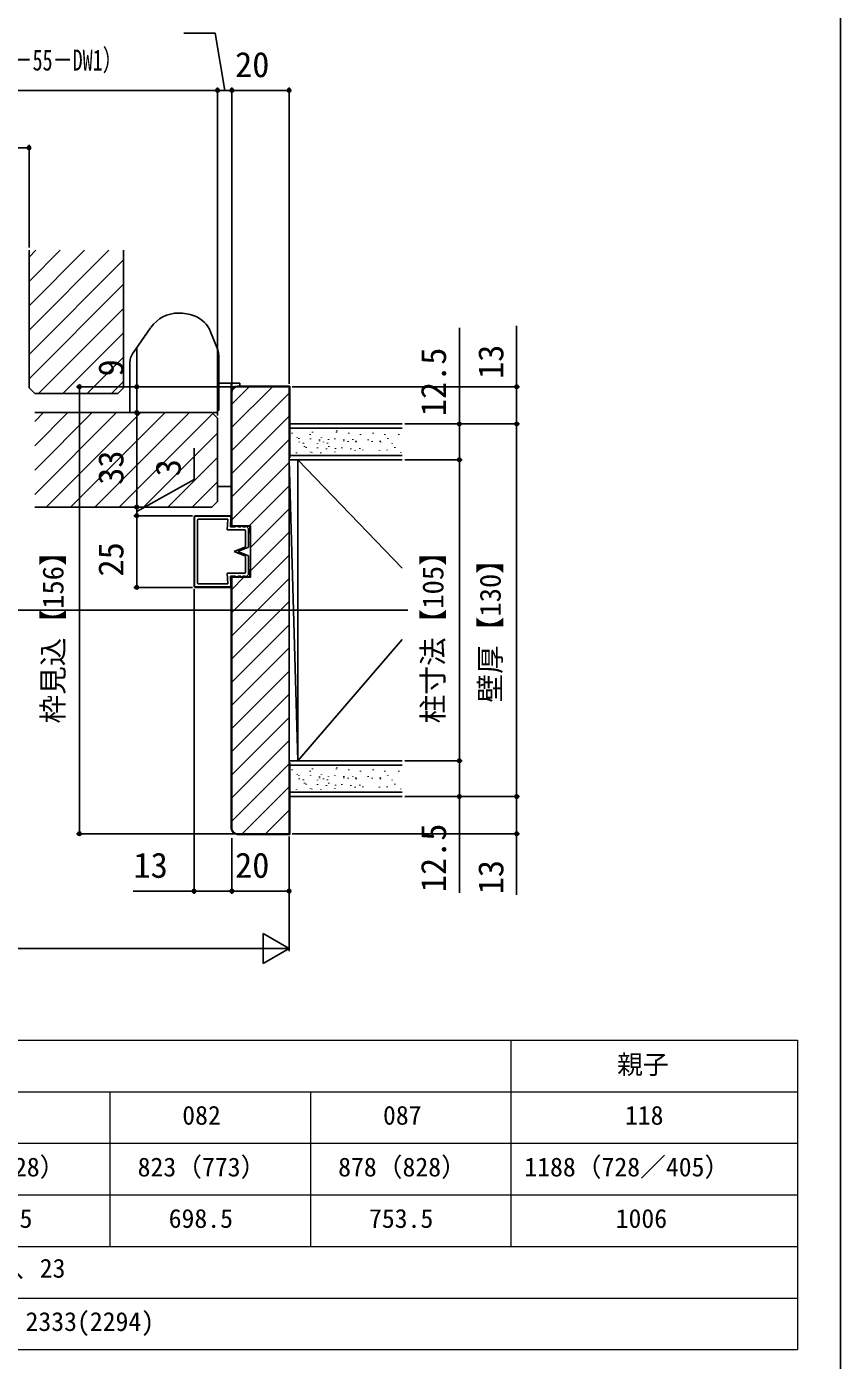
# Model space of a CAD drawing. Units: millimetres, scale not verified. Extents: x -525 to 525, y -783 to 780.
# Drawn here: x 241.1 to 525.1, y -402.9 to 62.4 of the extents above; entities that cross this region are included whole.
import ezdxf
from ezdxf.enums import TextEntityAlignment as Align

# ---------------------------------------------------------------- set-up
doc = ezdxf.new("R2010")
doc.units = ezdxf.units.MM
doc.header["$LTSCALE"] = 4
doc.layers.add('0-1_TABLE1', color=7, linetype='Continuous', lineweight=18)
for name, color, linetype in [('0-4_YKK_12', 2, 'Continuous'), ('0-5_YKK_13', 4, 'Continuous'), ('0-7_YKK_D', 6, 'Continuous'), ('0-8_YKK_ZWAK', 7, 'Continuous'), ('0-9_YSS_K', 3, 'Continuous'), ('0-A_YSS_KE', 3, 'Continuous')]:
    doc.layers.add(name, color=color, linetype=linetype)
doc.styles.add('ＭＳ ゴシック', font='')
doc.styles.get('ＭＳ ゴシック').set_extended_font_data('MS Gothic')

msp = doc.modelspace()

# ---------------------------------------------------------------- linework, layer by layer
at = {"layer": '0-1_TABLE1'}
for p, q in [((-199.9, -291.2), (510.1, -291.2)), ((410.1, -291.2), (410.1, -363.2)), ((510.1, -291.2), (510.1, -399.2)), ((-119.9, -309.2), (510.1, -309.2)), ((270.1, -309.2), (270.1, -363.2)), ((340.1, -309.2), (340.1, -363.2)), ((-119.9, -327.2), (510.1, -327.2)), ((-119.9, -345.2), (510.1, -345.2)), ((-119.9, -363.2), (510.1, -363.2)), ((-119.9, -381.2), (510.1, -381.2)), ((-199.9, -399.2), (510.1, -399.2))]:
    msp.add_line(p, q, dxfattribs=at)
at = {"layer": '0-4_YKK_12'}
for p, q in [((241.9, -15.598), (241.9, -63.598)), ((241.9, -18.013), (244.314, -15.598)), ((241.9, -26.498), (252.8, -15.598)), ((241.9, -34.983), (261.285, -15.598)), ((241.9, -43.469), (269.77, -15.598)), ((274.9, -15.598), (274.9, -63.598)), ((241.9, -51.954), (274.9, -18.954)), ((241.9, -60.439), (274.9, -27.439)), ((245.226, -65.598), (274.9, -35.924)), ((253.711, -65.598), (274.9, -44.41)), ((262.197, -65.598), (274.9, -52.895)), ((243.9, -65.598), (241.9, -63.598)), ((270.682, -65.598), (274.9, -61.38)), ((272.9, -65.598), (274.9, -63.598)), ((243.9, -65.598), (272.9, -65.598)), ((243.892, -72.2), (305.7, -72.2)), ((243.892, -75.305), (246.997, -72.2)), ((243.892, -83.79), (255.482, -72.2)), ((243.892, -92.275), (263.967, -72.2)), ((243.892, -100.76), (272.453, -72.2)), ((247.938, -105.2), (280.938, -72.2)), ((256.423, -105.2), (289.423, -72.2)), ((264.908, -105.2), (297.908, -72.2)), ((273.394, -105.2), (306.047, -72.547)), ((307.7, -74.2), (305.7, -72.2)), ((307.7, -103.2), (307.7, -74.2)), ((281.879, -105.2), (307.7, -79.379)), ((290.364, -105.2), (307.7, -87.864)), ((298.849, -105.2), (307.7, -96.35)), ((243.892, -105.2), (305.7, -105.2)), ((307.7, -103.2), (305.7, -105.2)), ((-77.75, -141.2), (374.137, -141.2))]:
    msp.add_line(p, q, dxfattribs=at)
at = {"layer": '0-5_YKK_13'}
for p, q in [((284.337, -42.684), (278.016, -51.712)), ((307.763, -50.368), (305.282, -44.068)), ((277.111, -54.58), (277.111, -72.197)), ((308.111, -71.397), (308.111, -52.201)), ((308.111, -61.998), (312.5, -61.998)), ((312.5, -61.998), (315.5, -61.998)), ((312.5, -63.998), (312.5, -61.998)), ((312.5, -63.998), (312.5, -75.498)), ((315.5, -61.998), (315.5, -62.998)), ((306.111, -72.197), (307.311, -72.197)), ((308.111, -71.397), (307.311, -72.197)), ((312.5, -81.498), (312.5, -75.498)), ((312.5, -87.498), (312.5, -81.498)), ((312.5, -87.498), (312.5, -100.998)), ((312.5, -97.998), (307.7, -97.998)), ((312.5, -106.998), (312.5, -100.998)), ((299.5, -108.698), (299.5, -132.698)), ((299.65, -108.698), (299.65, -132.698)), ((312, -108.198), (300, -108.198)), ((312, -108.348), (300, -108.348)), ((300.7, -131.698), (300.7, -109.698)), ((301, -109.398), (311.257, -109.398)), ((311.085, -113.148), (311.257, -109.398)), ((312.2, -112.098), (312.349, -108.719)), ((312.409, -111.226), (312.499, -108.728)), ((317.15, -113.148), (311.085, -113.148)), ((314, -112.098), (312.2, -112.098)), ((315.1, -112.098), (314.1, -111.698)), ((314.1, -111.698), (314.1, -112.098)), ((315.1, -112.098), (315.8, -112.098)), ((316.8, -112.098), (315.8, -111.698)), ((315.8, -111.698), (315.8, -112.098)), ((317.5, -112.098), (316.8, -112.098)), ((317.45, -118.885), (317.45, -113.448)), ((317.5, -111.698), (318.5, -112.698)), ((317.5, -111.698), (317.5, -112.098)), ((318.5, -119.198), (318.5, -112.698)), ((317.263, -119.163), (313.5, -120.698)), ((317.263, -122.234), (313.5, -120.698)), ((318.5, -119.198), (314.823, -120.698)), ((318.5, -122.198), (314.823, -120.698)), ((317.45, -127.948), (317.45, -122.512)), ((318.5, -128.698), (318.5, -122.198)), ((317.15, -128.248), (311.085, -128.248)), ((311.085, -128.248), (311.257, -131.998)), ((312.2, -129.298), (312.349, -132.677)), ((314, -129.298), (312.2, -129.298)), ((312.499, -132.668), (312.409, -130.171)), ((312.5, -129.5), (312.5, -217.2)), ((315.1, -129.298), (314.1, -129.698)), ((314.1, -129.698), (314.1, -129.298)), ((315.1, -129.298), (315.8, -129.298)), ((316.8, -129.298), (315.8, -129.698)), ((315.8, -129.698), (315.8, -129.298)), ((317.5, -129.298), (316.8, -129.298)), ((317.5, -129.698), (318.5, -128.698)), ((317.5, -129.698), (317.5, -129.298)), ((312, -133.048), (300, -133.048)), ((300, -133.198), (312, -133.198)), ((301, -131.998), (311.257, -131.998)), ((314.7, -219.2), (332.7, -219.2))]:
    msp.add_line(p, q, dxfattribs=at)
for points in [[(314.7, -63), (332.9, -63), (332.9, -88), (332.7, -88)], [(332.7, -219.2), (332.7, -63.2), (314.7, -63.2)], [(319.2, -114.4), (319, -114.4), (319, -111.9), (312.5, -111.9), (312.5, -65.2)], [(312.7, -65.2), (312.7, -111.7), (319.2, -111.7), (319.2, -129.7), (312.7, -129.7), (312.7, -217.2)], [(312.5, -129.5), (319, -129.5), (319, -127), (319.2, -127)], [(314.7, -219.4), (332.9, -219.4), (332.9, -194.4), (332.7, -194.4)]]:
    msp.add_lwpolyline(points, dxfattribs=at)
for centre, radius, start, end in [((294.111, -49.297), 11.8, 90, 145), ((294.111, -53.297), 15.8, 70, 90), ((296.163, -47.659), 9.8, 21.5, 70), ((303.111, -52.201), 5, 0, 21.5), ((282.111, -54.58), 5, 145, 180), ((314.7, -65.2), 2.2, 90.00001, 179.99999), ((314.7, -65.2), 2, 90.00001, 179.99999), ((300, -108.698), 0.5, 90, 180), ((300, -108.698), 0.35, 90, 180), ((301, -109.698), 0.3, 90, 180), ((312, -108.698), 0.5, 356.55187, 90), ((312, -108.698), 0.35, 356.55187, 90), ((317.15, -113.448), 0.3, 0, 90), ((317.15, -118.885), 0.3, 292.195, 0), ((317.15, -122.512), 0.3, 0, 67.805), ((317.15, -127.948), 0.3, 270, 0), ((300, -132.698), 0.5, 180, 270), ((300, -132.698), 0.35, 180, 270), ((301, -131.698), 0.3, 180, 270), ((312, -132.698), 0.5, 270, 3.44813), ((312, -132.698), 0.35, 270, 3.44813), ((314.7, -217.2), 2.2, 180.00001, 269.99999), ((314.7, -217.2), 2, 180.00001, 269.99999)]:
    msp.add_arc(centre, radius, start, end, dxfattribs=at)
at = {"layer": '0-7_YKK_D'}
for p, q in [((192.7, 40.2), (307.7, 40.2)), ((307.7, -73.2), (307.7, 41.2)), ((307.7, -73.2), (307.7, 41.2)), ((307.7, 40.2), (312.7, 40.2)), ((312.7, -64.2), (312.7, 41.2)), ((312.7, -64.2), (312.7, 41.2)), ((312.7, 40.2), (332.7, 40.2)), ((332.7, -62.2), (332.7, 41.2)), ((65.9, 20.2), (241.9, 20.2)), ((241.9, -14.598), (241.9, 21.2)), ((313.7, -63.2), (258.5, -63.2)), ((259.5, -63.2), (259.5, -219.2)), ((313.5, -63.2), (278.5, -63.2)), ((333.7, -63.2), (413.116, -63.2)), ((303.925, -72.2), (278.5, -72.2)), ((303.2, -72.2), (278.5, -72.2)), ((279.5, -105.2), (279.5, -72.2)), ((373.116, -76.199), (393.116, -76.199)), ((373.116, -76.199), (413.116, -76.199)), ((373.116, -76.201), (413.116, -76.201)), ((412.116, -76.201), (412.116, -206.201)), ((373.116, -88.699), (393.116, -88.699)), ((373.116, -88.699), (393.116, -88.699)), ((392.116, -88.699), (392.116, -193.701)), ((296.561, -105.2), (278.5, -105.2)), ((297.561, -105.2), (278.5, -105.2)), ((279.5, -105.2), (279.5, -102.65)), ((279.5, -108.198), (279.5, -105.2)), ((279.5, -108.198), (279.5, -105.2)), ((299, -108.198), (278.5, -108.198)), ((299, -108.198), (278.5, -108.198)), ((279.5, -108.198), (279.5, -110.748)), ((279.5, -108.198), (279.5, -133.198)), ((299, -133.198), (278.5, -133.198)), ((299.5, -133.698), (299.5, -240.2)), ((373.115, -193.701), (393.116, -193.701)), ((373.116, -193.701), (393.116, -193.701)), ((373.116, -206.201), (413.116, -206.201)), ((373.116, -206.201), (393.116, -206.201)), ((373.116, -206.201), (413.116, -206.201)), ((313.7, -219.2), (258.5, -219.2)), ((312.701, -220.756), (312.701, -240.2)), ((312.701, -220.756), (312.701, -240.2)), ((332.7, -220.2), (332.7, -260.2)), ((332.7, -220.2), (332.7, -240.2)), ((333.7, -219.2), (413.116, -219.2)), ((332.7, -239.2), (312.701, -239.2)), ((332.7, -259.2), (323.607, -253.95)), ((323.607, -253.95), (323.607, -264.45)), ((-14.4, -259.2), (322.2, -259.2)), ((332.7, -259.2), (314.513, -259.2)), ((332.7, -259.2), (323.607, -264.45))]:
    msp.add_line(p, q, dxfattribs=at)
for points in [[(310.2, 40.2), (306.838, 60.2), (295.884, 60.2)], [(392.116, -88.699), (392.116, -76.199), (392.116, -42.649)], [(412.116, -76.199), (412.116, -63.2), (412.116, -41.923)], [(279.5, -72.2), (279.5, -63.2), (279.5, -49.832)], [(279.5, -106.699), (299.5, -95.568), (299.5, -84.614)], [(392.116, -193.701), (392.116, -206.201), (392.116, -239.751)], [(412.116, -206.201), (412.116, -219.2), (412.116, -240.477)], [(312.701, -239.2), (299.5, -239.2), (278.223, -239.2)]]:
    msp.add_lwpolyline(points, dxfattribs=at)
for centre in [(307.7, 40.2), (307.7, 40.2), (312.7, 40.2), (312.7, 40.2), (332.7, 40.2), (241.9, 20.2), (259.5, -63.2), (279.5, -63.2), (412.116, -63.2), (279.5, -72.2), (279.5, -72.2), (392.116, -76.199), (412.116, -76.199), (412.116, -76.201), (392.116, -88.699), (392.116, -88.699), (279.5, -105.2), (279.5, -105.2), (279.5, -108.198), (279.5, -108.198), (279.5, -133.198), (392.116, -193.701), (392.116, -193.701), (392.116, -206.201), (412.116, -206.201), (412.116, -206.201), (259.5, -219.2), (412.116, -219.2), (299.5, -239.2), (312.701, -239.2), (312.701, -239.2), (332.7, -239.2)]:
    msp.add_circle(centre, 0.637, dxfattribs=at)
at = {"layer": '0-8_YKK_ZWAK'}
msp.add_lwpolyline([(-524.9, -783.2), (525.1, -783.2), (525.1, 746.8)], dxfattribs=at)
at = {"layer": '0-9_YSS_K'}
for p, q in [((312.7, -69.258), (318.758, -63.2)), ((312.7, -77.34), (326.84, -63.2)), ((312.7, -85.422), (332.7, -65.422)), ((312.7, -93.505), (332.7, -73.505)), ((332.9, -76.199), (372.116, -76.199)), ((332.9, -77.699), (372.116, -77.699)), ((340.808, -78.958), (340.808, -79.158)), ((349.286, -78.958), (349.286, -79.158)), ((349.33, -78.51), (349.33, -78.71)), ((312.7, -101.587), (332.7, -81.587)), ((333.743, -79.295), (333.743, -79.495)), ((335.537, -80.865), (335.537, -81.065)), ((336.138, -81.201), (336.138, -81.401)), ((336.239, -82.385), (336.239, -82.585)), ((337.625, -82.834), (337.625, -83.034)), ((337.668, -82.771), (337.668, -82.971)), ((340.063, -79.743), (340.063, -79.943)), ((340.135, -81.313), (340.135, -81.513)), ((342.559, -82.834), (342.559, -83.034)), ((343.275, -81.65), (343.275, -81.85)), ((343.304, -82.049), (343.304, -82.249)), ((344.015, -80.865), (344.015, -81.065)), ((344.717, -82.385), (344.717, -82.585)), ((346.146, -82.771), (346.146, -82.971)), ((346.415, -81.538), (346.415, -81.738)), ((348.613, -81.313), (348.613, -81.513)), ((351.753, -81.65), (351.753, -81.85)), ((351.782, -82.049), (351.782, -82.249)), ((351.827, -81.6), (351.827, -81.8)), ((353.255, -82.21), (353.255, -82.41)), ((353.592, -79.295), (353.592, -79.495)), ((354.893, -81.538), (354.893, -81.738)), ((355.947, -82.098), (355.947, -82.298)), ((356.088, -82.385), (356.088, -82.585)), ((357.629, -79.743), (357.629, -79.943)), ((360.305, -81.6), (360.305, -81.8)), ((361.734, -82.21), (361.734, -82.41)), ((362.07, -79.295), (362.07, -79.495)), ((364.425, -82.098), (364.425, -82.298)), ((364.566, -82.385), (364.566, -82.585)), ((366.107, -79.743), (366.107, -79.943)), ((367.117, -81.201), (367.117, -81.401)), ((368.604, -82.834), (368.604, -83.034)), ((371.042, -79.743), (371.042, -79.943)), ((332.9, -87.199), (372.116, -87.199)), ((335.23, -86.198), (335.23, -86.398)), ((338.033, -83.955), (338.033, -84.155)), ((338.634, -84.292), (338.634, -84.492)), ((340.164, -85.862), (340.164, -86.062)), ((340.653, -85.974), (340.653, -86.174)), ((342.631, -84.404), (342.631, -84.604)), ((343.708, -86.198), (343.708, -86.398)), ((345.771, -84.74), (345.771, -84.94)), ((346.511, -83.955), (346.511, -84.155)), ((348.642, -85.862), (348.642, -86.062)), ((348.911, -84.628), (348.911, -84.828)), ((351.109, -84.404), (351.109, -84.604)), ((354.249, -84.74), (354.249, -84.94)), ((355.752, -85.301), (355.752, -85.501)), ((357.389, -84.628), (357.389, -84.828)), ((358.443, -85.189), (358.443, -85.389)), ((364.23, -85.301), (364.23, -85.501)), ((366.921, -85.189), (366.921, -85.389)), ((369.613, -84.292), (369.613, -84.492)), ((371.631, -85.974), (371.631, -86.174)), ((312.7, -109.669), (332.7, -89.669)), ((335.7, -88.7), (332.7, -88.7)), ((332.9, -88.699), (372.116, -88.699)), ((372.116, -88.7), (335.7, -88.701)), ((335.7, -88.7), (335.7, -193.7)), ((335.7, -88.701), (372.116, -126.51)), ((335.7, -193.701), (335.7, -88.701)), ((318.751, -111.7), (332.7, -97.751)), ((319.2, -119.333), (332.7, -105.833)), ((319.2, -127.416), (332.7, -113.916)), ((312.7, -141.998), (332.7, -121.998)), ((312.7, -133.916), (316.916, -129.7)), ((312.7, -150.08), (332.7, -130.08)), ((312.7, -158.162), (332.7, -138.162)), ((312.7, -166.245), (332.7, -146.245)), ((335.7, -193.701), (372.116, -151.445)), ((312.7, -174.327), (332.7, -154.327)), ((312.7, -182.409), (332.7, -162.409)), ((312.7, -190.491), (332.7, -170.491)), ((312.7, -198.574), (332.7, -178.574)), ((312.7, -206.656), (332.7, -186.656)), ((312.7, -214.738), (332.7, -194.738)), ((335.7, -193.7), (332.7, -193.7)), ((332.9, -193.701), (372.116, -193.701)), ((332.9, -195.201), (372.116, -195.201)), ((335.7, -193.701), (372.116, -193.701)), ((333.743, -196.796), (333.743, -196.996)), ((335.537, -198.366), (335.537, -198.566)), ((336.138, -198.702), (336.138, -198.902)), ((336.239, -199.887), (336.239, -200.087)), ((340.063, -197.245), (340.063, -197.445)), ((340.135, -198.815), (340.135, -199.015)), ((340.808, -196.46), (340.808, -196.66)), ((343.275, -199.151), (343.275, -199.351)), ((343.304, -199.55), (343.304, -199.75)), ((344.015, -198.366), (344.015, -198.566)), ((344.717, -199.887), (344.717, -200.087)), ((346.415, -199.039), (346.415, -199.239)), ((348.613, -198.815), (348.613, -199.015)), ((349.286, -196.46), (349.286, -196.66)), ((349.33, -196.011), (349.33, -196.211)), ((351.753, -199.151), (351.753, -199.351)), ((351.782, -199.55), (351.782, -199.75)), ((351.827, -199.102), (351.827, -199.302)), ((353.255, -199.712), (353.255, -199.912)), ((353.592, -196.796), (353.592, -196.996)), ((354.893, -199.039), (354.893, -199.239)), ((355.947, -199.6), (355.947, -199.8)), ((356.088, -199.887), (356.088, -200.087)), ((357.629, -197.245), (357.629, -197.445)), ((360.305, -199.102), (360.305, -199.302)), ((361.734, -199.712), (361.734, -199.912)), ((362.07, -196.796), (362.07, -196.996)), ((364.425, -199.6), (364.425, -199.8)), ((364.566, -199.887), (364.566, -200.087)), ((366.107, -197.245), (366.107, -197.445)), ((367.117, -198.702), (367.117, -198.902)), ((371.042, -197.245), (371.042, -197.445)), ((316.32, -219.2), (332.7, -202.82)), ((332.9, -204.701), (372.116, -204.701)), ((335.23, -203.699), (335.23, -203.899)), ((337.625, -200.335), (337.625, -200.535)), ((337.668, -200.272), (337.668, -200.472)), ((338.033, -201.457), (338.033, -201.657)), ((338.634, -201.793), (338.634, -201.993)), ((340.164, -203.363), (340.164, -203.563)), ((340.653, -203.475), (340.653, -203.675)), ((342.559, -200.335), (342.559, -200.535)), ((342.631, -201.905), (342.631, -202.105)), ((343.708, -203.699), (343.708, -203.899)), ((345.771, -202.242), (345.771, -202.442)), ((346.146, -200.272), (346.146, -200.472)), ((346.511, -201.457), (346.511, -201.657)), ((348.642, -203.363), (348.642, -203.563)), ((348.911, -202.129), (348.911, -202.329)), ((351.109, -201.905), (351.109, -202.105)), ((354.249, -202.242), (354.249, -202.442)), ((355.752, -202.802), (355.752, -203.002)), ((357.389, -202.129), (357.389, -202.329)), ((358.443, -202.69), (358.443, -202.89)), ((364.23, -202.802), (364.23, -203.002)), ((366.921, -202.69), (366.921, -202.89)), ((368.604, -200.335), (368.604, -200.535)), ((369.613, -201.793), (369.613, -201.993)), ((371.631, -203.475), (371.631, -203.675)), ((332.9, -206.201), (372.116, -206.201)), ((324.402, -219.2), (332.7, -210.902)), ((332.485, -219.2), (332.7, -218.985))]:
    msp.add_line(p, q, dxfattribs=at)
msp.add_lwpolyline([(335.7, -193.7), (332.7, -88.7), (332.7, -193.7)], dxfattribs=at)
at = {"layer": '0-A_YSS_KE'}
msp.add_line((312.5, -111.6), (312.5, -65.2), dxfattribs=at)

# ---------------------------------------------------------------- texts
at = {"layer": '0-1_TABLE1', "style": 'ＭＳ ゴシック'}
for s, p in [('親子', (447.188, -304.981)), ('082', (295.384, -322.7)), ('087', (365.461, -322.7)), ('118', (449.898, -322.7)), ('778（728）', (209.685, -340.751)), ('823（773）', (279.813, -340.751)), ('878（828）', (349.813, -340.751)), ('1188（728／405）', (414.793, -340.751)), ('653.5', (220.654, -358.7)), ('698.5', (290.654, -358.7)), ('753.5', (360.577, -358.7)), ('1006', (446.677, -358.7)), ('20、23', (227.662, -376.086)), ('2033（1994）、2333(2294)', (177.779, -394.674))]:
    msp.add_text(s, height=6.598, dxfattribs=at).set_placement(p, align=Align.BOTTOM_LEFT)
at = {"layer": '0-7_YKK_D', "style": 'ＭＳ ゴシック', "width": 0.7}
msp.add_text('子ドアDW1（W－55－DW1）', height=7.331, dxfattribs=at).set_placement((194.18, 44.944), align=Align.BOTTOM_LEFT)
at = {"layer": '0-7_YKK_D', "style": 'ＭＳ ゴシック'}
for s, p in [('20', (313.836, 42.2)), ('13', (278.382, -237.2)), ('20', (313.837, -237.2))]:
    msp.add_text(s, height=8.798, dxfattribs=at).set_placement(p, align=Align.BOTTOM_LEFT)
for s, height, p in [('12.5', 8.798, (390.116, -73.49)), ('13', 8.798, (410.116, -60.491)), ('9', 8.798, (277.5, -59.605)), ('33', 8.798, (277.5, -97.427)), ('3', 8.798, (297.5, -94.455)), ('25', 8.798, (277.5, -129.426)), ('枠見込【156】', 7.331, (256.136, -180.717)), ('柱寸法【105】', 7.331, (388.753, -180.66)), ('壁厚【130】', 7.331, (408.753, -173.417)), ('12.5', 8.798, (390.116, -239.592)), ('13', 8.798, (410.116, -240.318))]:
    msp.add_text(s, height=height, rotation=90, dxfattribs=at).set_placement(p, align=Align.BOTTOM_LEFT)

doc.saveas('drawing.dxf')
